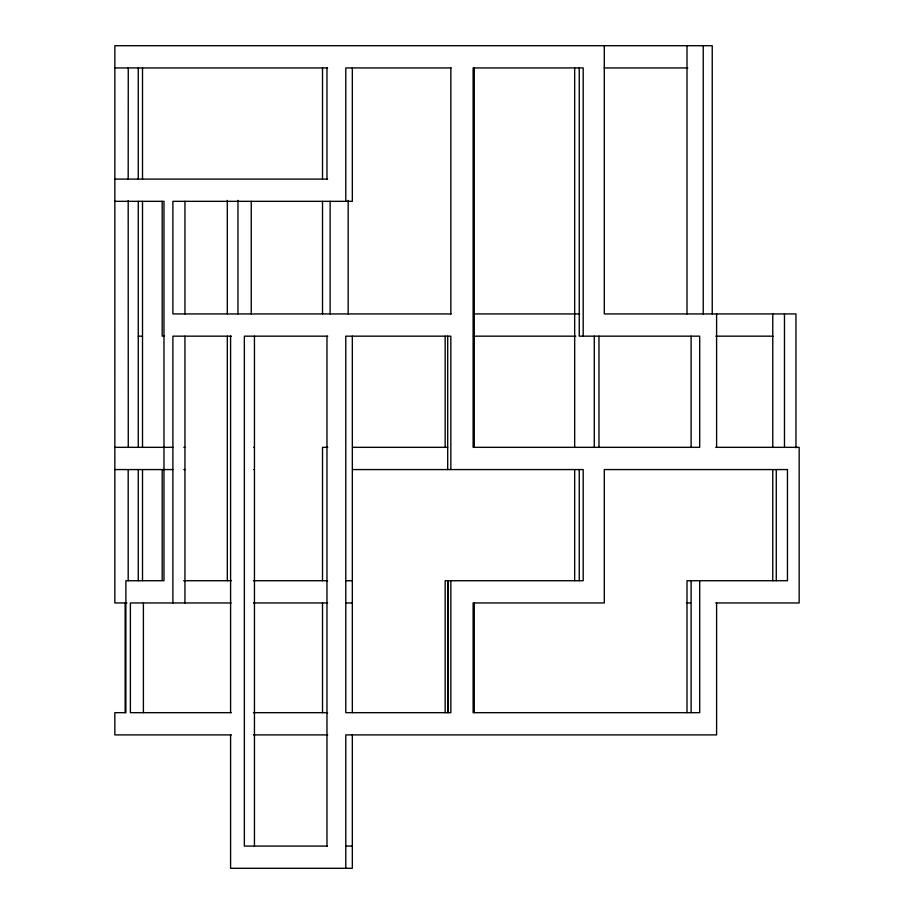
<?xml version="1.0" encoding="UTF-8"?>
<svg xmlns="http://www.w3.org/2000/svg" width="914" height="914" viewBox="0 0 914 914"><rect width="100%" height="100%" fill="white"/><g stroke="black" fill="none" stroke-linecap="round" stroke-linejoin="round"><path stroke-width="1.37" d="M114.856 67.933L327.589 67.933M451.116 67.933L345.778 67.933L345.778 201.331M604.211 67.933L687.842 67.933M114.936 179.098L327.589 179.098M114.936 201.331L163.983 201.331L163.983 580.721L125.881 580.721L125.881 712.669L114.833 712.669L114.856 734.902L231.356 734.902M451.116 313.936L172.895 313.936L172.895 201.331L352.336 201.331L352.336 67.933M473.486 313.936L579.613 313.936M138.265 336.169L142.515 336.169M164.44 336.169L162.189 336.169L162.189 201.331M231.356 336.169L172.895 336.169L172.895 602.954M327.749 336.169L244.358 336.169L244.358 846.067L327.418 846.067M473.486 336.169L575.751 336.169M715.845 336.169L773.107 336.169M114.936 447.334L172.895 447.334M183.817 447.334L184.948 447.334M253.726 447.334L254.446 447.334M327.749 447.334L322.516 447.334L322.516 580.721M352.53 447.334L447.7 447.334M715.742 447.334L799.167 447.334L799.167 602.954L715.742 602.954M114.936 469.568L172.895 469.568M183.817 469.568L184.948 469.568M253.726 469.568L254.446 469.568M352.53 469.568L583.189 469.568L583.189 580.721L445.164 580.721L445.164 712.669M183.645 580.721L231.311 580.721M253.384 580.721L327.589 580.721M345.778 580.721L352.336 580.721M126.932 602.954L114.833 602.954L114.856 45.7L712.235 45.7L712.235 313.936M231.185 602.954L130.382 602.954L130.382 712.669L231.356 712.669M253.384 602.954L327.589 602.954M345.778 602.954L352.336 602.954M687.008 602.954L690.31 602.954M253.384 712.669L327.589 712.669M253.384 734.902L327.749 734.902M345.778 846.067L352.336 846.067M795.957 447.769L795.957 313.936L604.291 313.936L604.291 45.7M784.475 313.936L784.475 447.334M776.272 469.568L776.272 580.721M772.764 313.936L772.764 447.334M772.764 469.568L772.764 580.721M716.599 313.936L716.599 447.334M716.599 602.954L716.599 734.902L345.778 734.902L345.778 868.3M703.243 45.7L703.243 313.936M699.701 580.721L699.701 712.669L473.121 712.669L473.121 602.954L604.291 602.954L604.291 469.568L787.457 469.568L787.457 580.721L687.008 580.721L687.008 712.669M691.11 336.169L691.11 447.334M691.11 580.721L691.11 712.669M687.008 45.7L687.008 313.936M598.978 336.169L598.978 447.334M594.283 336.169L594.283 447.334M583.189 336.169L583.189 67.933L473.121 67.933L473.121 447.334L699.701 447.334L699.701 336.169L579.248 336.169L579.248 67.933M579.248 469.568L579.248 580.721M574.666 67.933L574.666 447.334M574.666 469.568L574.666 580.721M474.275 67.933L474.275 447.334M474.275 602.954L474.275 712.669M450.842 67.933L450.842 313.936M450.842 469.568L450.842 336.169L345.778 336.169L345.778 712.669L450.842 712.669L450.842 580.721M448.18 580.721L448.18 712.669M447.7 336.169L447.7 469.568M447.7 580.721L447.7 712.669M445.164 336.169L445.164 447.334M352.336 336.169L352.336 712.669M352.336 734.902L352.336 868.3L230.591 868.3L230.591 734.902M348.177 200.383L348.177 313.936M330.125 201.331L330.125 313.936M326.972 67.933L326.972 179.098M326.972 336.169L326.972 846.067M322.516 67.933L322.516 179.098M322.516 201.331L322.516 313.936M322.516 602.954L322.516 712.669M254.446 336.169L254.446 846.067M251.247 201.331L251.247 313.936M237.971 200.383L237.971 313.936M230.591 336.169L230.591 712.669M227.312 200.383L227.312 313.936M227.312 336.169L227.312 580.721M184.948 201.331L184.948 313.936M184.948 336.169L184.948 602.954M162.189 469.568L162.189 580.253M143.395 602.954L143.395 712.669M142.515 67.933L142.515 179.098M142.515 201.331L142.515 447.334M142.515 469.568L142.515 580.721M138.265 67.933L138.265 179.098M138.265 201.331L138.265 446.855M138.265 469.568L138.265 580.721M128.268 67.933L128.189 179.19M128.189 200.577L128.268 447.334M128.189 469.568L128.189 580.721M125.138 602.954L125.138 712.669"/></g></svg>
